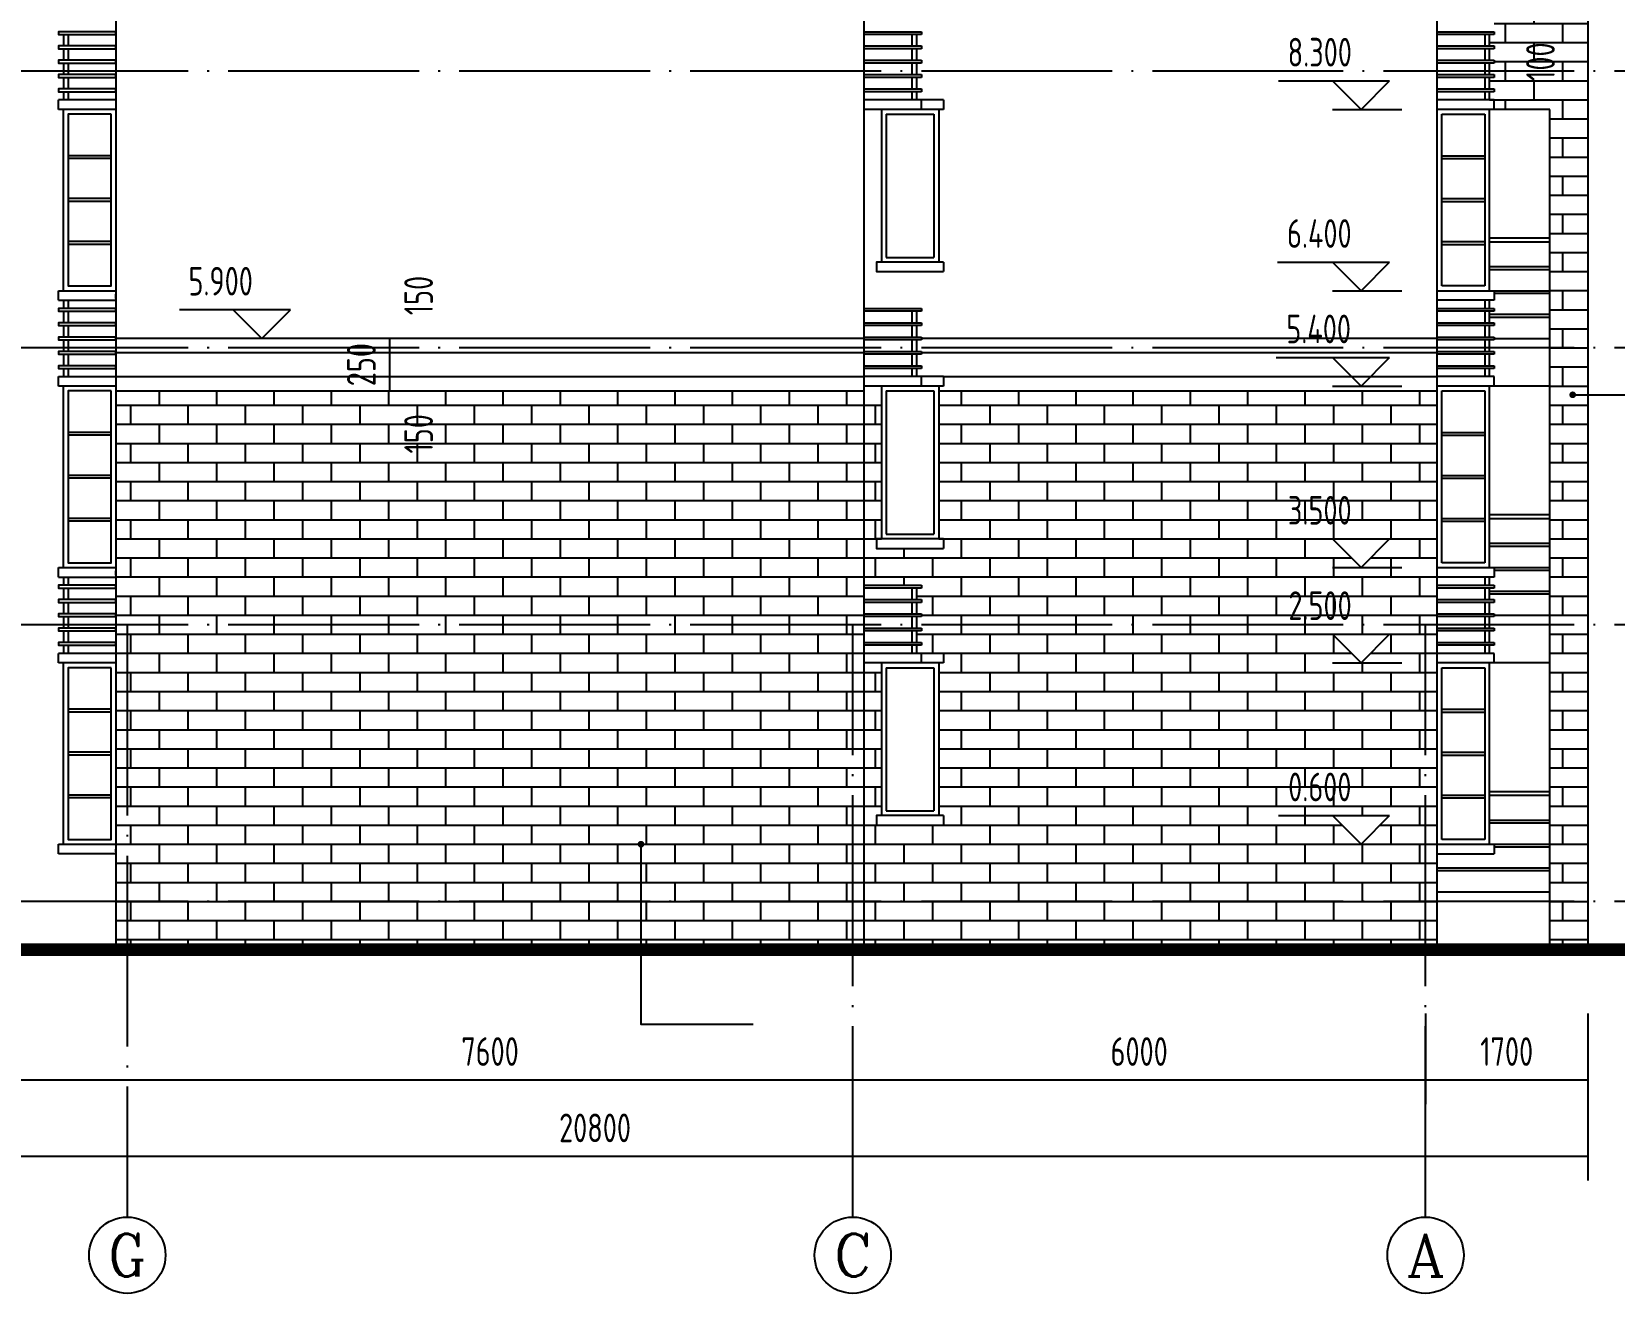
# Model space of a CAD drawing. Extents: x -726032 to 135930, y -151624 to 587044.
# Drawn here: x -468421 to -451841, y 220586 to 233808 of the extents above; entities that cross this region are included whole.
import ezdxf
from ezdxf.enums import TextEntityAlignment as Align

# ---------------------------------------------------------------- set-up
doc = ezdxf.new("R2010")
doc.units = 0
doc.header["$LTSCALE"] = 1000
doc.header["$MEASUREMENT"] = 0
doc.linetypes.add('DOTE', pattern=[2.42, 2, -0.2, 0.02, -0.2])
doc.layers.get('0').update_dxf_attribs({"linetype": 'CONTINUOUS'})
doc.layers.get('DEFPOINTS').update_dxf_attribs({"color": 1, "linetype": 'CONTINUOUS'})
for name, color, linetype in [('AXIS', 245, 'CONTINUOUS'), ('AXIS_TEXT', 7, 'CONTINUOUS'), ('DOTE', 8, 'DOTE'), ('PUB_DIM', 245, 'CONTINUOUS'), ('WINDOW', 155, 'CONTINUOUS'), ('引线', 213, 'CONTINUOUS'), ('栏杆', 126, 'CONTINUOUS'), ('装饰线', 252, 'CONTINUOUS')]:
    doc.layers.add(name, color=color, linetype=linetype)
doc.styles.add('COMPLEX', font='COMPLEX')
doc.styles.add('DIM_FONT', font='isocp.shx', dxfattribs={"width": 0.8})
doc.dimstyles.new('AXIS', dxfattribs={"dimtxt": 300, "dimasz": 1, "dimexe": 250, "dimexo": 300, "dimgap": 150, "dimtad": 1, "dimdec": 0, "dimzin": 0, "dimdsep": 46, "dimtxsty": 'DIM_FONT', "dimcen": 0.09, "dimse1": 1, "dimse2": 1, "dimclrt": 142, "dimadec": 0, "dimazin": 0, "dimtfac": 1, "dimtdec": 0, "dimtix": 1, "dimtmove": 2, "dimatfit": 3, "dimfxl": 1, "dimtolj": 1, "dimtzin": 0, "dimarcsym": 0})
doc.dimstyles.new('DIMN', dxfattribs={"dimtxt": 300, "dimasz": 1, "dimexe": 250, "dimexo": 300, "dimgap": 150, "dimtad": 1, "dimdec": 0, "dimzin": 0, "dimdsep": 46, "dimtxsty": 'DIM_FONT', "dimcen": 0.09, "dimclrt": 142, "dimadec": 0, "dimazin": 0, "dimtfac": 1, "dimtdec": 0, "dimtix": 1, "dimtmove": 2, "dimatfit": 3, "dimfxl": 1, "dimtolj": 1, "dimtzin": 0, "dimarcsym": 0})

# ---------------------------------------------------------------- blocks, each defined once
blk = doc.blocks.new('*D2794')
at = {"layer": 'DEFPOINTS', "color": 0, "transparency": 16777216}
for p in [(-464667, 230593), (-463667, 230593), (-463667, 230443)]:
    blk.add_point(p, dxfattribs=at)
at = {"layer": 'PUB_DIM', "color": 0, "lineweight": -2, "transparency": 16777216}
for p, q in [((-464667, 230594), (-464667, 230595)), ((-464667, 230443), (-464667, 230593)), ((-464667, 230442), (-464667, 230441))]:
    blk.add_line(p, q, dxfattribs=at)
at = {"layer": 'PUB_DIM', "color": 0, "transparency": 16777216}
for points in [[(-464667, 230594), (-464667, 230594), (-464667, 230593)], [(-464667, 230442), (-464667, 230442), (-464667, 230443)]]:
    blk.add_solid(points, dxfattribs=at)
at = {"layer": 'PUB_DIM', "color": 142, "transparency": 16777216, "insert": (-464367, 231042), "char_height": 300, "attachment_point": 5, "rotation": 90, "style": 'DIM_FONT'}
blk.add_mtext('\\A1;150', dxfattribs=at)
blk = doc.blocks.new('*D2795')
at = {"layer": 'DEFPOINTS', "color": 0, "transparency": 16777216}
for p in [(-464667, 230193), (-463667, 230193), (-463667, 230043)]:
    blk.add_point(p, dxfattribs=at)
at = {"layer": 'PUB_DIM', "color": 0, "lineweight": -2, "transparency": 16777216}
for p, q in [((-464667, 230194), (-464667, 230195)), ((-464667, 230043), (-464667, 230193)), ((-464667, 230042), (-464667, 230041))]:
    blk.add_line(p, q, dxfattribs=at)
at = {"layer": 'PUB_DIM', "color": 0, "transparency": 16777216}
for points in [[(-464667, 230194), (-464667, 230194), (-464667, 230193)], [(-464667, 230042), (-464667, 230042), (-464667, 230043)]]:
    blk.add_solid(points, dxfattribs=at)
at = {"layer": 'PUB_DIM', "color": 142, "transparency": 16777216, "insert": (-464367, 229593), "char_height": 300, "attachment_point": 5, "rotation": 90, "style": 'DIM_FONT'}
blk.add_mtext('\\A1;150', dxfattribs=at)
blk = doc.blocks.new('*D2796')
at = {"layer": 'DEFPOINTS', "color": 0, "transparency": 16777216}
for p in [(-464667, 230443), (-463667, 230443), (-463667, 230193)]:
    blk.add_point(p, dxfattribs=at)
at = {"layer": 'PUB_DIM', "color": 0, "lineweight": -2, "transparency": 16777216}
for p, q in [((-464667, 230444), (-464667, 230445)), ((-464667, 230193), (-464667, 230443)), ((-464667, 230192), (-464667, 230191))]:
    blk.add_line(p, q, dxfattribs=at)
at = {"layer": 'PUB_DIM', "color": 0, "transparency": 16777216}
for points in [[(-464667, 230444), (-464667, 230444), (-464667, 230443)], [(-464667, 230192), (-464667, 230192), (-464667, 230193)]]:
    blk.add_solid(points, dxfattribs=at)
at = {"layer": 'PUB_DIM', "color": 142, "transparency": 16777216, "insert": (-464967, 230318), "char_height": 300, "attachment_point": 5, "rotation": 90, "style": 'DIM_FONT'}
blk.add_mtext('\\A1;250', dxfattribs=at)
blk = doc.blocks.new('*D115')
at = {"layer": 'AXIS', "color": 0, "lineweight": -2, "transparency": 16777216}
for p, q in [((-472919, 222720), (-472919, 221770)), ((-452119, 222720), (-452119, 221770)), ((-452120, 222020), (-472918, 222020))]:
    blk.add_line(p, q, dxfattribs=at)
at = {"layer": 'AXIS', "color": 0, "transparency": 16777216}
for points in [[(-472918, 222020), (-472918, 222020), (-472919, 222020)], [(-452120, 222020), (-452120, 222020), (-452119, 222020)]]:
    blk.add_solid(points, dxfattribs=at)
at = {"layer": 'DEFPOINTS', "color": 0, "transparency": 16777216}
for p in [(-472919, 223020), (-452119, 223020), (-472919, 222020)]:
    blk.add_point(p, dxfattribs=at)
at = {"layer": 'AXIS', "color": 142, "transparency": 16777216, "insert": (-462519, 222320), "char_height": 300, "attachment_point": 5, "style": 'DIM_FONT'}
blk.add_mtext('\\A1;20800', dxfattribs=at)
blk = doc.blocks.new('*D2797')
at = {"layer": 'AXIS', "color": 0, "lineweight": -2, "transparency": 16777216}
blk.add_line((-459820, 222820), (-467418, 222820), dxfattribs=at)
at = {"layer": 'AXIS', "color": 0, "transparency": 16777216}
for points in [[(-467418, 222820), (-467418, 222820), (-467419, 222820)], [(-459820, 222820), (-459820, 222820), (-459819, 222820)]]:
    blk.add_solid(points, dxfattribs=at)
at = {"layer": 'DEFPOINTS', "color": 0, "transparency": 16777216}
for p in [(-467419, 223820), (-459819, 223820), (-467419, 222820)]:
    blk.add_point(p, dxfattribs=at)
at = {"layer": 'AXIS', "color": 142, "transparency": 16777216, "insert": (-463619, 223120), "char_height": 300, "attachment_point": 5, "style": 'DIM_FONT'}
blk.add_mtext('\\A1;7600', dxfattribs=at)
blk = doc.blocks.new('_AXISO')
blk.add_circle((0, 0), 0.5)
at = {"layer": 'AXIS_TEXT', "style": 'COMPLEX', "width": 1.041667}
blk.add_attdef('A', text='', height=0.56, dxfattribs=at).set_placement((-0.25, -0.28), (0.25, -0.28), align=Align.FIT)
blk = doc.blocks.new('*D2876')
at = {"layer": 'AXIS', "color": 0, "lineweight": -2, "transparency": 16777216}
blk.add_line((-467420, 222820), (-470918, 222820), dxfattribs=at)
at = {"layer": 'AXIS', "color": 0, "transparency": 16777216}
for points in [[(-470918, 222820), (-470918, 222820), (-470919, 222820)], [(-467420, 222820), (-467420, 222820), (-467419, 222820)]]:
    blk.add_solid(points, dxfattribs=at)
at = {"layer": 'DEFPOINTS', "color": 0, "transparency": 16777216}
for p in [(-470919, 223820), (-467419, 223820), (-470919, 222820)]:
    blk.add_point(p, dxfattribs=at)
at = {"layer": 'AXIS', "color": 142, "transparency": 16777216, "insert": (-469169, 223120), "char_height": 300, "attachment_point": 5, "style": 'DIM_FONT'}
blk.add_mtext('\\A1;3500', dxfattribs=at)
blk = doc.blocks.new('*D2879')
at = {"layer": 'AXIS', "color": 0, "lineweight": -2, "transparency": 16777216}
blk.add_line((-453820, 222820), (-459818, 222820), dxfattribs=at)
at = {"layer": 'AXIS', "color": 0, "transparency": 16777216}
for points in [[(-459818, 222820), (-459818, 222820), (-459819, 222820)], [(-453820, 222820), (-453820, 222820), (-453819, 222820)]]:
    blk.add_solid(points, dxfattribs=at)
at = {"layer": 'DEFPOINTS', "color": 0, "transparency": 16777216}
for p in [(-459819, 223820), (-453819, 223820), (-459819, 222820)]:
    blk.add_point(p, dxfattribs=at)
at = {"layer": 'AXIS', "color": 142, "transparency": 16777216, "insert": (-456819, 223120), "char_height": 300, "attachment_point": 5, "style": 'DIM_FONT'}
blk.add_mtext('\\A1;6000', dxfattribs=at)
blk = doc.blocks.new('*D122')
at = {"layer": 'AXIS', "color": 0, "lineweight": -2, "transparency": 16777216}
for p, q in [((-453819, 223520), (-453819, 222570)), ((-452119, 223520), (-452119, 222570)), ((-452120, 222820), (-453818, 222820))]:
    blk.add_line(p, q, dxfattribs=at)
at = {"layer": 'AXIS', "color": 0, "transparency": 16777216}
for points in [[(-453818, 222820), (-453818, 222820), (-453819, 222820)], [(-452120, 222820), (-452120, 222820), (-452119, 222820)]]:
    blk.add_solid(points, dxfattribs=at)
at = {"layer": 'DEFPOINTS', "color": 0, "transparency": 16777216}
for p in [(-453819, 223820), (-452119, 223820), (-453819, 222820)]:
    blk.add_point(p, dxfattribs=at)
at = {"layer": 'AXIS', "color": 142, "transparency": 16777216, "insert": (-452969, 223120), "char_height": 300, "attachment_point": 5, "style": 'DIM_FONT'}
blk.add_mtext('\\A1;1700', dxfattribs=at)
blk = doc.blocks.new('*D2885')
at = {"layer": 'DEFPOINTS', "color": 0, "transparency": 16777216}
for p in [(-453315, 234043), (-453315, 233943), (-452315, 234043)]:
    blk.add_point(p, dxfattribs=at)
at = {"layer": 'PUB_DIM', "color": 0, "lineweight": -2, "transparency": 16777216}
for p, q in [((-452315, 234044), (-452315, 234045)), ((-452315, 233943), (-452315, 234043)), ((-452315, 233942), (-452315, 233941))]:
    blk.add_line(p, q, dxfattribs=at)
at = {"layer": 'PUB_DIM', "color": 0, "transparency": 16777216}
for points in [[(-452315, 234044), (-452314, 234044), (-452315, 234043)], [(-452315, 233942), (-452314, 233942), (-452315, 233943)]]:
    blk.add_solid(points, dxfattribs=at)
at = {"layer": 'PUB_DIM', "color": 142, "transparency": 16777216, "insert": (-452615, 233493), "char_height": 300, "attachment_point": 5, "rotation": 90, "style": 'DIM_FONT'}
blk.add_mtext('\\A1;100', dxfattribs=at)

msp = doc.modelspace()

# ---------------------------------------------------------------- hatches: boundary and pattern name
at = {"layer": '装饰线'}
h = msp.add_hatch(dxfattribs=at)
h.set_pattern_fill('AR-BRSTD', color=35, scale=75, style=0)
h.set_pattern_definition([(0, (-503080.74, 224692.5), (0, 200.025), []), (90, (-503080.74, 224692.5), (-300, 200.025), [200.025, -200.025])])
h.paths.add_polyline_path([(-453698.9, 224242.5), (-453698.9, 230042.5), (-458918.9, 230042.5), (-458918.9, 228492.5), (-458868.9, 228492.5), (-458868.9, 228392.5), (-459568.9, 228392.5), (-459568.9, 228492.5), (-459518.9, 228492.5), (-459518.9, 230092.5), (-459698.9, 230092.5), (-459698.9, 228007.2), (-459098.9, 228007.2), (-459098.9, 227977.2), (-459148.9, 227977.2), (-459148.9, 227857.2), (-459098.9, 227857.2), (-459098.9, 227827.2), (-459148.9, 227827.2), (-459148.9, 227707.2), (-459098.9, 227707.2), (-459098.9, 227677.2), (-459148.9, 227677.2), (-459148.9, 227557.2), (-459098.9, 227557.2), (-459098.9, 227527.2), (-459148.9, 227527.2), (-459148.9, 227407.2), (-459098.9, 227407.2), (-459098.9, 227377.2), (-459148.9, 227377.2), (-459148.9, 227292.5), (-458868.9, 227292.5), (-458868.9, 227192.5), (-458918.9, 227192.5), (-458918.9, 225592.5), (-458868.9, 225592.5), (-458868.9, 225492.5), (-459568.9, 225492.5), (-459568.9, 225592.5), (-459518.9, 225592.5), (-459518.9, 227192.5), (-459698.9, 227192.5), (-459698.9, 224242.5)])
h.paths.add_polyline_path([(-454194.9, 225592.5), (-454494.9, 225292.5), (-454794.9, 225592.5)], flags=16)
h.paths.add_polyline_path([(-454194.9, 227492.5), (-454494.9, 227192.5), (-454794.9, 227492.5)], flags=16)
h.paths.add_polyline_path([(-454194.9, 228492.5), (-454494.9, 228192.5), (-454794.9, 228492.5)], flags=16)
h.paths.add_polyline_path([(-452518.7, 224242.5), (-452118.7, 224242.5), (-452118.7, 233942.5), (-453098.9, 233942.5), (-453098.9, 233892.5), (-453148.9, 233892.5), (-453148.9, 233807.2), (-453098.9, 233807.2), (-453098.9, 233777.2), (-453148.9, 233777.2), (-453148.9, 233657.2), (-453098.9, 233657.2), (-453098.9, 233627.2), (-453148.9, 233627.2), (-453148.9, 233507.2), (-453098.9, 233507.2), (-453098.9, 233477.2), (-453148.9, 233477.2), (-453148.9, 233357.2), (-453098.9, 233357.2), (-453098.9, 233327.2), (-453148.9, 233327.2), (-453148.9, 233207.2), (-453098.9, 233207.2), (-453098.9, 233177.2), (-453148.9, 233177.2), (-453148.9, 233092.5), (-453098.9, 233092.5), (-453098.9, 232992.5), (-452518.7, 232992.5)])
h.paths.add_polyline_path([(-459698.9, 230042.5), (-467538.9, 230042.5), (-467538.9, 228157.2), (-467538.9, 228157.2), (-467538.9, 228127.2), (-467538.9, 228112.5), (-467538.9, 228112.5), (-467538.9, 228007.2), (-467538.9, 228007.2), (-467538.9, 227977.2), (-467538.9, 227977.2), (-467538.9, 227857.2), (-467538.9, 227857.2), (-467538.9, 227827.2), (-467538.9, 227827.2), (-467538.9, 227707.2), (-467538.9, 227707.2), (-467538.9, 227677.2), (-467538.9, 227677.2), (-467538.9, 227557.2), (-467538.9, 227557.2), (-467538.9, 227527.2), (-467538.9, 227527.2), (-467538.9, 227407.2), (-467538.9, 227407.2), (-467538.9, 227377.2), (-467538.9, 227377.2), (-467538.9, 225242.5), (-467538.9, 225242.5), (-467538.9, 225212.5), (-467538.9, 225212.5), (-467538.9, 224242.5), (-459698.9, 224242.5)])
h.paths.add_polyline_path([(-455334, 225679.8), (-454519.8, 225679.8), (-454519.8, 226105.2), (-455334, 226105.2)], flags=24)
h.paths.add_polyline_path([(-455337.5, 227569.4), (-454510.4, 227569.4), (-454510.4, 228015.6), (-455337.5, 228015.6)], flags=24)
h.paths.add_polyline_path([(-455333.7, 228580.6), (-454520.3, 228580.6), (-454520.3, 229004.4), (-455333.7, 229004.4)], flags=24)
h.paths.add_polyline_path([(-452740.6, 233225.8), (-452740.6, 233760), (-452290.6, 233760), (-452290.6, 233225.8)], flags=24)
h.paths.add_polyline_path([(-464592.2, 229325.8), (-464592.2, 229860), (-464142.2, 229860), (-464142.2, 229325.8)], flags=24)

# ---------------------------------------------------------------- linework, layer by layer
for p, q in [((-467538.9, 257592.5), (-467538.9, 224242.5)), ((-459698.9, 224242.5), (-459698.9, 257592.5)), ((-453698.9, 224242.5), (-453698.9, 257592.5)), ((-452118.7, 233942.5), (-452118.7, 224242.5)), ((-467538.9, 233092.5), (-468138.9, 233092.5)), ((-468138.9, 232992.5), (-468138.9, 233092.5)), ((-467538.9, 232992.5), (-468138.9, 232992.5)), ((-458868.9, 233092.5), (-459698.9, 233092.5)), ((-458868.9, 232992.5), (-459698.9, 232992.5)), ((-459098.9, 232992.5), (-459098.9, 233092.5)), ((-458868.9, 233092.5), (-458868.9, 232992.5)), ((-453098.9, 233092.5), (-453698.9, 233092.5)), ((-452518.7, 232992.5), (-453698.9, 232992.5)), ((-453098.9, 232992.5), (-453098.9, 233092.5)), ((-452518.7, 224242.5), (-452518.7, 232992.5)), ((-458868.9, 231392.5), (-458868.9, 231292.5)), ((-468138.9, 230992.5), (-468138.9, 231092.5)), ((-468138.9, 231092.5), (-467538.9, 231092.5)), ((-468138.9, 230992.5), (-467538.9, 230992.5)), ((-453698.9, 231092.5), (-453098.9, 231092.5)), ((-453098.9, 230992.5), (-453698.9, 230992.5)), ((-453098.9, 231092.5), (-453098.9, 230992.5)), ((-453098.9, 230592.5), (-452518.7, 230592.5)), ((-468138.9, 230192.5), (-467538.9, 230192.5)), ((-468138.9, 230092.5), (-468138.9, 230192.5)), ((-458868.9, 230192.5), (-459698.9, 230192.5)), ((-459098.9, 230092.5), (-459098.9, 230192.5)), ((-458868.9, 230192.5), (-458868.9, 230092.5)), ((-453098.9, 230192.5), (-453698.9, 230192.5)), ((-453098.9, 230092.5), (-453098.9, 230192.5)), ((-467538.9, 230092.5), (-468138.9, 230092.5)), ((-458868.9, 230092.5), (-459698.9, 230092.5)), ((-452518.7, 230092.5), (-453698.9, 230092.5)), ((-458868.9, 228492.5), (-458868.9, 228392.5)), ((-468138.9, 228192.5), (-467538.9, 228192.5)), ((-468138.9, 228092.5), (-468138.9, 228192.5)), ((-453698.9, 228192.5), (-453098.9, 228192.5)), ((-453098.9, 228192.5), (-453098.9, 228092.5)), ((-468138.9, 228092.5), (-467538.9, 228092.5)), ((-453098.9, 228092.5), (-453698.9, 228092.5)), ((-453098.9, 227692.5), (-452518.7, 227692.5)), ((-467538.9, 227292.5), (-468138.9, 227292.5)), ((-468138.9, 227192.5), (-468138.9, 227292.5)), ((-467538.9, 227192.5), (-468138.9, 227192.5)), ((-458868.9, 227292.5), (-459698.9, 227292.5)), ((-458868.9, 227192.5), (-459698.9, 227192.5)), ((-459098.9, 227192.5), (-459098.9, 227292.5)), ((-458868.9, 227292.5), (-458868.9, 227192.5)), ((-453098.9, 227292.5), (-453698.9, 227292.5)), ((-452518.7, 227192.5), (-453698.9, 227192.5)), ((-453098.9, 227192.5), (-453098.9, 227292.5)), ((-458868.9, 225592.5), (-458868.9, 225492.5)), ((-468138.9, 225192.5), (-468138.9, 225292.5)), ((-468138.9, 225292.5), (-467538.9, 225292.5)), ((-467538.9, 225192.5), (-468138.9, 225192.5)), ((-453698.9, 225292.5), (-453098.9, 225292.5)), ((-453698.9, 225192.5), (-453098.9, 225192.5)), ((-453098.9, 225292.5), (-453098.9, 225192.5)), ((-453698.9, 224792.5), (-452518.7, 224792.5)), ((-445647.7, 224242.5), (-479975.2, 224242.5))]:
    msp.add_line(p, q)
at = {"color": 146}
msp.add_line((-453098.9, 233507.2), (-453098.9, 233477.2), dxfattribs=at)
for points in [[(-458868.9, 231392.5), (-459568.9, 231392.5), (-459568.9, 231292.5), (-458868.9, 231292.5)], [(-458868.9, 228492.5), (-459568.9, 228492.5), (-459568.9, 228392.5), (-458868.9, 228392.5)], [(-467538.9, 228127.2), (-467538.9, 228157.2)], [(-458868.9, 225592.5), (-459568.9, 225592.5), (-459568.9, 225492.5), (-458868.9, 225492.5)], [(-467538.9, 225212.5), (-467538.9, 225242.5)]]:
    msp.add_lwpolyline(points)
for points in [[(-467538.9, 231027.2), (-467538.9, 231057.2)], [(-467538.9, 231012.5), (-467538.9, 231042.5)], [(-467538.9, 228112.5), (-467538.9, 228142.5)]]:
    msp.add_lwpolyline(points, dxfattribs=at)
at = {"const_width": 120}
msp.add_lwpolyline([(-445647.7, 224182.5), (-479975.2, 224182.5)], dxfattribs=at)
at = {"layer": 'DOTE'}
for p, q in [((-447420.9, 233392.5), (-476277.6, 233392.5)), ((-447420.9, 230492.5), (-476277.6, 230492.5)), ((-447420.9, 227592.5), (-476277.6, 227592.5)), ((-467418.9, 227592.5), (-467418.9, 221386.2)), ((-459818.9, 221386.2), (-459818.9, 227592.5)), ((-453818.9, 221386.2), (-453818.9, 227592.5)), ((-447420.9, 224692.5), (-476277.6, 224692.5))]:
    msp.add_line(p, q, dxfattribs=at)
at = {"layer": 'PUB_DIM'}
for p, q in [((-455359.1, 233292.5), (-454194.9, 233292.5)), ((-454794.9, 233292.5), (-454494.9, 232992.5)), ((-454494.9, 232992.5), (-454194.9, 233292.5)), ((-454794.9, 232992.5), (-454067.8, 232992.5)), ((-455368.7, 231392.5), (-454194.9, 231392.5)), ((-454794.9, 231392.5), (-454494.9, 231092.5)), ((-454494.9, 231092.5), (-454194.9, 231392.5)), ((-454794.9, 231092.5), (-454067.8, 231092.5)), ((-465708.3, 230892.5), (-466873.4, 230892.5)), ((-466308.3, 230892.5), (-466008.3, 230592.5)), ((-466008.3, 230592.5), (-465708.3, 230892.5)), ((-455383.1, 230392.5), (-454194.9, 230392.5)), ((-454794.9, 230392.5), (-454494.9, 230092.5)), ((-454494.9, 230092.5), (-454194.9, 230392.5)), ((-454794.9, 230092.5), (-454067.8, 230092.5)), ((-455359.1, 228492.5), (-454194.9, 228492.5)), ((-454794.9, 228492.5), (-454494.9, 228192.5)), ((-454494.9, 228192.5), (-454194.9, 228492.5)), ((-454794.9, 228192.5), (-454067.8, 228192.5)), ((-455353, 227492.5), (-454194.9, 227492.5)), ((-454794.9, 227492.5), (-454494.9, 227192.5)), ((-454494.9, 227192.5), (-454194.9, 227492.5)), ((-454794.9, 227192.5), (-454067.8, 227192.5)), ((-455358.9, 225592.5), (-454194.9, 225592.5)), ((-454794.9, 225592.5), (-454494.9, 225292.5)), ((-454494.9, 225292.5), (-454194.9, 225592.5)), ((-454794.9, 225292.5), (-454067.8, 225292.5))]:
    msp.add_line(p, q, dxfattribs=at)
at = {"layer": 'WINDOW'}
for p, q in [((-468088.9, 231092.5), (-468088.9, 232992.5)), ((-459518.9, 232992.5), (-459518.9, 231392.5)), ((-458918.9, 232992.5), (-458918.9, 231392.5)), ((-453148.9, 231092.5), (-453148.9, 232992.5)), ((-459468.9, 232942.5), (-458968.9, 232942.5)), ((-459468.9, 232942.5), (-459468.9, 231442.5)), ((-458968.9, 232942.5), (-458968.9, 231442.5)), ((-453648.9, 232942.5), (-453198.9, 232942.5)), ((-453648.9, 231142.5), (-453648.9, 232942.5)), ((-453198.9, 232942.5), (-453198.9, 231142.5)), ((-467588.9, 232507.5), (-468038.9, 232507.5)), ((-467588.9, 232477.5), (-468038.9, 232477.5)), ((-453648.9, 232507.5), (-453198.9, 232507.5)), ((-453648.9, 232477.5), (-453198.9, 232477.5)), ((-467588.9, 232057.5), (-468038.9, 232057.5)), ((-467588.9, 232027.5), (-468038.9, 232027.5)), ((-453648.9, 232057.5), (-453198.9, 232057.5)), ((-453648.9, 232027.5), (-453198.9, 232027.5)), ((-467588.9, 231607.5), (-468038.9, 231607.5)), ((-467588.9, 231577.5), (-468038.9, 231577.5)), ((-453648.9, 231607.5), (-453198.9, 231607.5)), ((-453648.9, 231577.5), (-453198.9, 231577.5)), ((-459468.9, 231442.5), (-458968.9, 231442.5)), ((-453198.9, 231142.5), (-453648.9, 231142.5)), ((-468088.9, 228192.5), (-468088.9, 230092.5)), ((-459518.9, 230092.5), (-459518.9, 228492.5)), ((-459468.9, 230042.5), (-459468.9, 228542.5)), ((-459468.9, 230042.5), (-458968.9, 230042.5)), ((-458968.9, 230042.5), (-458968.9, 228542.5)), ((-458918.9, 230092.5), (-458918.9, 228492.5)), ((-453648.9, 228242.5), (-453648.9, 230042.5)), ((-453648.9, 230042.5), (-453198.9, 230042.5)), ((-453198.9, 230042.5), (-453198.9, 228242.5)), ((-453148.9, 228192.5), (-453148.9, 230092.5)), ((-467588.9, 229607.5), (-468038.9, 229607.5)), ((-467588.9, 229577.5), (-468038.9, 229577.5)), ((-453648.9, 229607.5), (-453198.9, 229607.5)), ((-453648.9, 229577.5), (-453198.9, 229577.5)), ((-467588.9, 229157.5), (-468038.9, 229157.5)), ((-453648.9, 229157.5), (-453198.9, 229157.5)), ((-467588.9, 229127.5), (-468038.9, 229127.5)), ((-453648.9, 229127.5), (-453198.9, 229127.5)), ((-467588.9, 228707.5), (-468038.9, 228707.5)), ((-467588.9, 228677.5), (-468038.9, 228677.5)), ((-453648.9, 228707.5), (-453198.9, 228707.5)), ((-453648.9, 228677.5), (-453198.9, 228677.5)), ((-459468.9, 228542.5), (-458968.9, 228542.5)), ((-453198.9, 228242.5), (-453648.9, 228242.5)), ((-468088.9, 225292.5), (-468088.9, 227192.5)), ((-459518.9, 227192.5), (-459518.9, 225592.5)), ((-459468.9, 227142.5), (-458968.9, 227142.5)), ((-459468.9, 227142.5), (-459468.9, 225642.5)), ((-458968.9, 227142.5), (-458968.9, 225642.5)), ((-458918.9, 227192.5), (-458918.9, 225592.5)), ((-453648.9, 225342.5), (-453648.9, 227142.5)), ((-453648.9, 227142.5), (-453198.9, 227142.5)), ((-453198.9, 227142.5), (-453198.9, 225342.5)), ((-453148.9, 225292.5), (-453148.9, 227192.5)), ((-467588.9, 226707.5), (-468038.9, 226707.5)), ((-467588.9, 226677.5), (-468038.9, 226677.5)), ((-453648.9, 226707.5), (-453198.9, 226707.5)), ((-453648.9, 226677.5), (-453198.9, 226677.5)), ((-467588.9, 226257.5), (-468038.9, 226257.5)), ((-467588.9, 226227.5), (-468038.9, 226227.5)), ((-453648.9, 226257.5), (-453198.9, 226257.5)), ((-453648.9, 226227.5), (-453198.9, 226227.5)), ((-467588.9, 225807.5), (-468038.9, 225807.5)), ((-467588.9, 225777.5), (-468038.9, 225777.5)), ((-453648.9, 225807.5), (-453198.9, 225807.5)), ((-453648.9, 225777.5), (-453198.9, 225777.5)), ((-459468.9, 225642.5), (-458968.9, 225642.5)), ((-453198.9, 225342.5), (-453648.9, 225342.5))]:
    msp.add_line(p, q, dxfattribs=at)
for points in [[(-467588.9, 232942.5), (-468038.9, 232942.5), (-468038.9, 231142.5), (-467588.9, 231142.5)], [(-467588.9, 230042.5), (-468038.9, 230042.5), (-468038.9, 228242.5), (-467588.9, 228242.5)], [(-467588.9, 227142.5), (-468038.9, 227142.5), (-468038.9, 225342.5), (-467588.9, 225342.5)]]:
    msp.add_lwpolyline(points, close=True, dxfattribs=at)
at = {"layer": '引线'}
msp.add_line((-452277.4, 230001.8), (-450843.5, 230001.8), dxfattribs=at)
at = {"layer": '引线', "const_width": 34.8}
for points in [[(-452295, 230001.8, 1), (-452259.8, 230001.8, 1)], [(-462055.5, 225292.6, 1), (-462020.2, 225292.6, 1)]]:
    msp.add_lwpolyline(points, format="xyb", close=True, dxfattribs=at)
at = {"layer": '引线'}
msp.add_lwpolyline([(-462037.9, 225292.6), (-462037.9, 223405.3), (-460862.9, 223405.3)], dxfattribs=at)
at = {"layer": '栏杆'}
for p, q in [((-468088.9, 233777.2), (-468088.9, 233657.2)), ((-468038.9, 233777.2), (-468038.9, 233657.2)), ((-459698.9, 233807.2), (-459098.9, 233807.2)), ((-459098.9, 233777.2), (-459698.9, 233777.2)), ((-459198.9, 233777.2), (-459198.9, 233657.2)), ((-459148.9, 233657.2), (-459148.9, 233777.2)), ((-459098.9, 233807.2), (-459098.9, 233777.2)), ((-453698.9, 233807.2), (-453098.9, 233807.2)), ((-453098.9, 233777.2), (-453698.9, 233777.2)), ((-453198.9, 233777.2), (-453198.9, 233657.2)), ((-453148.9, 233657.2), (-453148.9, 233777.2)), ((-453098.9, 233807.2), (-453098.9, 233777.2)), ((-468088.9, 233627.2), (-468088.9, 233507.2)), ((-468038.9, 233627.2), (-468038.9, 233507.2)), ((-459698.9, 233657.2), (-459098.9, 233657.2)), ((-459098.9, 233627.2), (-459698.9, 233627.2)), ((-459198.9, 233627.2), (-459198.9, 233507.2)), ((-459148.9, 233507.2), (-459148.9, 233627.2)), ((-459098.9, 233657.2), (-459098.9, 233627.2)), ((-453698.9, 233657.2), (-453098.9, 233657.2)), ((-453098.9, 233627.2), (-453698.9, 233627.2)), ((-453198.9, 233627.2), (-453198.9, 233507.2)), ((-453148.9, 233507.2), (-453148.9, 233627.2)), ((-453098.9, 233657.2), (-453098.9, 233627.2)), ((-468088.9, 233477.2), (-468088.9, 233357.2)), ((-468038.9, 233477.2), (-468038.9, 233357.2)), ((-459698.9, 233507.2), (-459098.9, 233507.2)), ((-459098.9, 233477.2), (-459698.9, 233477.2)), ((-459198.9, 233477.2), (-459198.9, 233357.2)), ((-459148.9, 233357.2), (-459148.9, 233477.2)), ((-459098.9, 233507.2), (-459098.9, 233477.2)), ((-453698.9, 233507.2), (-453098.9, 233507.2)), ((-453098.9, 233477.2), (-453698.9, 233477.2)), ((-453198.9, 233477.2), (-453198.9, 233357.2)), ((-453148.9, 233357.2), (-453148.9, 233477.2)), ((-468088.9, 233327.2), (-468088.9, 233207.2)), ((-468038.9, 233327.2), (-468038.9, 233207.2)), ((-459698.9, 233357.2), (-459098.9, 233357.2)), ((-459098.9, 233327.2), (-459698.9, 233327.2)), ((-459198.9, 233327.2), (-459198.9, 233207.2)), ((-459148.9, 233207.2), (-459148.9, 233327.2)), ((-459098.9, 233357.2), (-459098.9, 233327.2)), ((-453698.9, 233357.2), (-453098.9, 233357.2)), ((-453098.9, 233327.2), (-453698.9, 233327.2)), ((-453198.9, 233327.2), (-453198.9, 233207.2)), ((-453148.9, 233207.2), (-453148.9, 233327.2)), ((-453098.9, 233357.2), (-453098.9, 233327.2)), ((-468088.9, 233177.2), (-468088.9, 233092.5)), ((-468038.9, 233177.2), (-468038.9, 233092.5)), ((-459698.9, 233207.2), (-459098.9, 233207.2)), ((-459098.9, 233177.2), (-459698.9, 233177.2)), ((-459198.9, 233177.2), (-459198.9, 233092.5)), ((-459148.9, 233092.5), (-459148.9, 233177.2)), ((-459098.9, 233207.2), (-459098.9, 233177.2)), ((-453698.9, 233207.2), (-453098.9, 233207.2)), ((-453098.9, 233177.2), (-453698.9, 233177.2)), ((-453198.9, 233177.2), (-453198.9, 233092.5)), ((-453148.9, 233092.5), (-453148.9, 233177.2)), ((-453098.9, 233207.2), (-453098.9, 233177.2)), ((-452518.7, 231642.5), (-453148.9, 231642.5)), ((-452518.7, 231602.5), (-453148.9, 231602.5)), ((-452518.7, 231342.5), (-453148.9, 231342.5)), ((-452518.7, 231312.5), (-453148.9, 231312.5)), ((-468088.9, 230992.5), (-468088.9, 230907.8)), ((-468038.9, 230992.5), (-468038.9, 230907.8)), ((-453198.9, 230992.5), (-453198.9, 230907.8)), ((-453148.9, 230907.8), (-453148.9, 230992.5)), ((-453098.9, 231092.5), (-452518.7, 231092.5)), ((-452518.7, 231062.5), (-453098.9, 231062.5)), ((-468088.9, 230877.2), (-468088.9, 230757.2)), ((-468038.9, 230877.2), (-468038.9, 230757.2)), ((-459698.9, 230907.2), (-459098.9, 230907.2)), ((-459098.9, 230877.2), (-459698.9, 230877.2)), ((-459198.9, 230877.2), (-459198.9, 230757.2)), ((-459148.9, 230757.2), (-459148.9, 230877.2)), ((-459098.9, 230907.2), (-459098.9, 230877.2)), ((-453698.9, 230907.2), (-453098.9, 230907.2)), ((-453098.9, 230877.2), (-453698.9, 230877.2)), ((-453198.9, 230877.2), (-453198.9, 230757.2)), ((-453148.9, 230757.2), (-453148.9, 230877.2)), ((-452518.7, 230842.5), (-453148.9, 230842.5)), ((-452518.7, 230812.5), (-453148.9, 230812.5)), ((-453098.9, 230907.2), (-453098.9, 230877.2)), ((-468088.9, 230727.2), (-468088.9, 230607.2)), ((-468038.9, 230727.2), (-468038.9, 230607.2)), ((-459698.9, 230757.2), (-459098.9, 230757.2)), ((-459098.9, 230727.2), (-459698.9, 230727.2)), ((-459198.9, 230727.2), (-459198.9, 230607.2)), ((-459148.9, 230607.2), (-459148.9, 230727.2)), ((-459098.9, 230757.2), (-459098.9, 230727.2)), ((-453698.9, 230757.2), (-453098.9, 230757.2)), ((-453098.9, 230727.2), (-453698.9, 230727.2)), ((-453198.9, 230727.2), (-453198.9, 230607.2)), ((-453148.9, 230607.2), (-453148.9, 230727.2)), ((-453098.9, 230757.2), (-453098.9, 230727.2)), ((-468088.9, 230577.2), (-468088.9, 230457.2)), ((-468038.9, 230577.2), (-468038.9, 230457.2)), ((-459698.9, 230607.2), (-459098.9, 230607.2)), ((-459098.9, 230577.2), (-459698.9, 230577.2)), ((-459698.9, 230457.2), (-459098.9, 230457.2)), ((-459198.9, 230577.2), (-459198.9, 230457.2)), ((-459148.9, 230457.2), (-459148.9, 230577.2)), ((-459098.9, 230607.2), (-459098.9, 230577.2)), ((-459098.9, 230457.2), (-459098.9, 230427.2)), ((-453698.9, 230607.2), (-453098.9, 230607.2)), ((-453098.9, 230577.2), (-453698.9, 230577.2)), ((-453698.9, 230457.2), (-453098.9, 230457.2)), ((-453198.9, 230577.2), (-453198.9, 230457.2)), ((-453148.9, 230457.2), (-453148.9, 230577.2)), ((-453098.9, 230607.2), (-453098.9, 230577.2)), ((-453098.9, 230457.2), (-453098.9, 230427.2)), ((-468088.9, 230427.2), (-468088.9, 230307.2)), ((-468038.9, 230427.2), (-468038.9, 230307.2)), ((-459098.9, 230427.2), (-459698.9, 230427.2)), ((-459698.9, 230307.2), (-459098.9, 230307.2)), ((-459198.9, 230427.2), (-459198.9, 230307.2)), ((-459148.9, 230307.2), (-459148.9, 230427.2)), ((-459098.9, 230307.2), (-459098.9, 230277.2)), ((-453098.9, 230427.2), (-453698.9, 230427.2)), ((-453698.9, 230307.2), (-453098.9, 230307.2)), ((-453198.9, 230427.2), (-453198.9, 230307.2)), ((-453148.9, 230307.2), (-453148.9, 230427.2)), ((-453098.9, 230307.2), (-453098.9, 230277.2)), ((-468088.9, 230277.2), (-468088.9, 230192.5)), ((-468038.9, 230277.2), (-468038.9, 230192.5)), ((-459098.9, 230277.2), (-459698.9, 230277.2)), ((-459198.9, 230277.2), (-459198.9, 230192.5)), ((-459148.9, 230192.5), (-459148.9, 230277.2)), ((-453098.9, 230277.2), (-453698.9, 230277.2)), ((-453198.9, 230277.2), (-453198.9, 230192.5)), ((-453148.9, 230192.5), (-453148.9, 230277.2)), ((-452518.7, 228742.5), (-453148.9, 228742.5)), ((-452518.7, 228702.5), (-453148.9, 228702.5)), ((-452518.7, 228442.5), (-453148.9, 228442.5)), ((-452518.7, 228412.5), (-453148.9, 228412.5)), ((-453098.9, 228192.5), (-452518.7, 228192.5)), ((-452518.7, 228162.5), (-453098.9, 228162.5)), ((-468088.9, 228092.5), (-468088.9, 228007.8)), ((-468088.9, 227977.2), (-468088.9, 227857.2)), ((-468038.9, 228092.5), (-468038.9, 228007.8)), ((-468038.9, 227977.2), (-468038.9, 227857.2)), ((-459698.9, 228007.2), (-459098.9, 228007.2)), ((-459098.9, 227977.2), (-459698.9, 227977.2)), ((-459198.9, 227977.2), (-459198.9, 227857.2)), ((-459148.9, 227857.2), (-459148.9, 227977.2)), ((-459098.9, 228007.2), (-459098.9, 227977.2)), ((-453698.9, 228007.2), (-453098.9, 228007.2)), ((-453098.9, 227977.2), (-453698.9, 227977.2)), ((-453198.9, 228092.5), (-453198.9, 228007.8)), ((-453198.9, 227977.2), (-453198.9, 227857.2)), ((-453148.9, 228007.8), (-453148.9, 228092.5)), ((-453148.9, 227857.2), (-453148.9, 227977.2)), ((-453098.9, 228007.2), (-453098.9, 227977.2)), ((-468088.9, 227827.2), (-468088.9, 227707.2)), ((-468038.9, 227827.2), (-468038.9, 227707.2)), ((-459698.9, 227857.2), (-459098.9, 227857.2)), ((-459098.9, 227827.2), (-459698.9, 227827.2)), ((-459198.9, 227827.2), (-459198.9, 227707.2)), ((-459148.9, 227707.2), (-459148.9, 227827.2)), ((-459098.9, 227857.2), (-459098.9, 227827.2)), ((-453698.9, 227857.2), (-453098.9, 227857.2)), ((-453098.9, 227827.2), (-453698.9, 227827.2)), ((-453198.9, 227827.2), (-453198.9, 227707.2)), ((-452518.7, 227942.5), (-453148.9, 227942.5)), ((-452518.7, 227912.5), (-453148.9, 227912.5)), ((-453148.9, 227707.2), (-453148.9, 227827.2)), ((-453098.9, 227857.2), (-453098.9, 227827.2)), ((-468088.9, 227677.2), (-468088.9, 227557.2)), ((-468038.9, 227677.2), (-468038.9, 227557.2)), ((-459698.9, 227707.2), (-459098.9, 227707.2)), ((-459098.9, 227677.2), (-459698.9, 227677.2)), ((-459198.9, 227677.2), (-459198.9, 227557.2)), ((-459148.9, 227557.2), (-459148.9, 227677.2)), ((-459098.9, 227707.2), (-459098.9, 227677.2)), ((-453698.9, 227707.2), (-453098.9, 227707.2)), ((-453098.9, 227677.2), (-453698.9, 227677.2)), ((-453198.9, 227677.2), (-453198.9, 227557.2)), ((-453148.9, 227557.2), (-453148.9, 227677.2)), ((-453098.9, 227707.2), (-453098.9, 227677.2)), ((-468088.9, 227527.2), (-468088.9, 227407.2)), ((-468038.9, 227527.2), (-468038.9, 227407.2)), ((-459698.9, 227557.2), (-459098.9, 227557.2)), ((-459098.9, 227527.2), (-459698.9, 227527.2)), ((-459198.9, 227527.2), (-459198.9, 227407.2)), ((-459148.9, 227407.2), (-459148.9, 227527.2)), ((-459098.9, 227557.2), (-459098.9, 227527.2)), ((-453698.9, 227557.2), (-453098.9, 227557.2)), ((-453098.9, 227527.2), (-453698.9, 227527.2)), ((-453198.9, 227527.2), (-453198.9, 227407.2)), ((-453148.9, 227407.2), (-453148.9, 227527.2)), ((-453098.9, 227557.2), (-453098.9, 227527.2)), ((-468088.9, 227377.2), (-468088.9, 227292.5)), ((-468038.9, 227377.2), (-468038.9, 227292.5)), ((-459698.9, 227407.2), (-459098.9, 227407.2)), ((-459098.9, 227377.2), (-459698.9, 227377.2)), ((-459198.9, 227377.2), (-459198.9, 227292.5)), ((-459148.9, 227292.5), (-459148.9, 227377.2)), ((-459098.9, 227407.2), (-459098.9, 227377.2)), ((-453698.9, 227407.2), (-453098.9, 227407.2)), ((-453098.9, 227377.2), (-453698.9, 227377.2)), ((-453198.9, 227377.2), (-453198.9, 227292.5)), ((-453148.9, 227292.5), (-453148.9, 227377.2)), ((-453098.9, 227407.2), (-453098.9, 227377.2)), ((-452518.7, 225842.5), (-453148.9, 225842.5)), ((-452518.7, 225802.5), (-453148.9, 225802.5)), ((-452518.7, 225542.5), (-453148.9, 225542.5)), ((-452518.7, 225512.5), (-453148.9, 225512.5)), ((-453098.9, 225292.5), (-452518.7, 225292.5)), ((-452518.7, 225262.5), (-453098.9, 225262.5)), ((-452518.7, 225042.5), (-453698.9, 225042.5)), ((-452518.7, 225012.5), (-453698.9, 225012.5))]:
    msp.add_line(p, q, dxfattribs=at)
for points in [[(-467538.9, 233807.2), (-468138.9, 233807.2), (-468138.9, 233777.2), (-467538.9, 233777.2)], [(-467538.9, 233657.2), (-468138.9, 233657.2), (-468138.9, 233627.2), (-467538.9, 233627.2)], [(-467538.9, 233507.2), (-468138.9, 233507.2), (-468138.9, 233477.2), (-467538.9, 233477.2)], [(-467538.9, 233357.2), (-468138.9, 233357.2), (-468138.9, 233327.2), (-467538.9, 233327.2)], [(-467538.9, 233207.2), (-468138.9, 233207.2), (-468138.9, 233177.2), (-467538.9, 233177.2)], [(-467538.9, 230907.2), (-468138.9, 230907.2), (-468138.9, 230877.2), (-467538.9, 230877.2)], [(-467538.9, 230757.2), (-468138.9, 230757.2), (-468138.9, 230727.2), (-467538.9, 230727.2)], [(-467538.9, 230607.2), (-468138.9, 230607.2), (-468138.9, 230577.2), (-467538.9, 230577.2)], [(-467538.9, 230457.2), (-468138.9, 230457.2), (-468138.9, 230427.2), (-467538.9, 230427.2)], [(-467538.9, 230307.2), (-468138.9, 230307.2), (-468138.9, 230277.2), (-467538.9, 230277.2)], [(-467538.9, 228007.2), (-468138.9, 228007.2), (-468138.9, 227977.2), (-467538.9, 227977.2)], [(-467538.9, 227857.2), (-468138.9, 227857.2), (-468138.9, 227827.2), (-467538.9, 227827.2)], [(-467538.9, 227707.2), (-468138.9, 227707.2), (-468138.9, 227677.2), (-467538.9, 227677.2)], [(-467538.9, 227557.2), (-468138.9, 227557.2), (-468138.9, 227527.2), (-467538.9, 227527.2)], [(-467538.9, 227407.2), (-468138.9, 227407.2), (-468138.9, 227377.2), (-467538.9, 227377.2)]]:
    msp.add_lwpolyline(points, close=True, dxfattribs=at)
at = {"layer": '装饰线'}
for p, q in [((-459698.9, 230592.5), (-467538.9, 230592.5)), ((-453698.9, 230592.5), (-459098.9, 230592.5)), ((-459698.9, 230442.5), (-467538.9, 230442.5)), ((-453698.9, 230442.5), (-459098.9, 230442.5)), ((-467538.9, 230192.5), (-459698.9, 230192.5)), ((-458868.9, 230192.5), (-453698.9, 230192.5)), ((-467538.9, 230042.5), (-459698.9, 230042.5)), ((-458918.9, 230042.5), (-453698.9, 230042.5))]:
    msp.add_line(p, q, dxfattribs=at)

# ---------------------------------------------------------------- block references
at = {"layer": 'AXIS', "xscale": 800, "yscale": 800, "zscale": 800}
for p, values in [((-467418.9, 220986.2), {'A': 'G'}), ((-453818.9, 220986.2), {'A': 'A'})]:
    msp.add_blockref('_AXISO', p, dxfattribs=at).add_auto_attribs(values)
at = {"layer": 'AXIS'}
ref = msp.add_blockref('_AXISO', (-459818.9, 220986.2), dxfattribs=dict(at, xscale=800, yscale=800, zscale=800))
ref.add_attrib('A', 'C', dxfattribs={"layer": 'AXIS_TEXT', "height": 448, "style": 'COMPLEX', "width": 1.25}).set_placement((-460018.9, 220762.2), (-459618.9, 220762.2), align=Align.FIT)

# ---------------------------------------------------------------- texts
at = {"layer": 'PUB_DIM', "style": 'DIM_FONT', "width": 0.8}
for s, p in [('8.300', (-454927, 233592.5)), ('6.400', (-454931.8, 231692.5)), ('5.900', (-466440.8, 231192.5)), ('5.400', (-454939, 230692.5)), ('3.500', (-454927, 228792.5)), ('2.500', (-454924, 227792.5)), ('0.600', (-454926.9, 225892.5))]:
    msp.add_text(s, height=300, dxfattribs=at).set_placement(p, align=Align.MIDDLE)

# ---------------------------------------------------------------- dimensions: what is measured, and where the dimension line sits
at = {"layer": 'AXIS'}
for p1, p2, dimstyle, picture, middle in [((-467418.9, 223820), (-470918.7, 223820), 'AXIS', '*D2876', (-469168.8, 223120)), ((-459818.9, 223820), (-467418.9, 223820), 'AXIS', '*D2797', (-463618.9, 223120)), ((-453818.9, 223820), (-459818.9, 223820), 'AXIS', '*D2879', (-456818.9, 223120)), ((-452118.7, 223820), (-453818.9, 223820), 'DIMN', '*D122', (-452968.8, 223120)), ((-452118.7, 223020), (-472918.9, 223020), 'DIMN', '*D115', (-462518.8, 222320))]:
    dim = msp.add_aligned_dim(p1=p1, p2=p2, distance=1000, dimstyle=dimstyle, dxfattribs=at)
    dim.commit()
    dim.dimension.update_dxf_attribs({"geometry": picture, "text_midpoint": middle})
at = {"layer": 'PUB_DIM'}
for base, p1, p2, picture, middle in [((-452314.7, 234042.5), (-453314.7, 233942.5), (-453314.7, 234042.5), '*D2885', (-452614.7, 233492.9)), ((-464667.2, 230592.5), (-463667.2, 230442.5), (-463667.2, 230592.5), '*D2794', (-464367.2, 231042.1)), ((-464667.2, 230192.5), (-463667.2, 230042.5), (-463667.2, 230192.5), '*D2795', (-464367.2, 229592.9))]:
    dim = msp.add_linear_dim(base=base, p1=p1, p2=p2, angle=90, dimstyle='AXIS', dxfattribs=at)
    dim.commit()
    dim.dimension.update_dxf_attribs({"geometry": picture, "text_midpoint": middle, "dimtype": 161})
dim = msp.add_aligned_dim(p1=(-463667.2, 230192.5), p2=(-463667.2, 230442.5), distance=1000, dimstyle='AXIS', dxfattribs=at)
dim.commit()
dim.dimension.update_dxf_attribs({"geometry": '*D2796', "text_midpoint": (-464967.2, 230317.5)})

doc.saveas('drawing.dxf')
